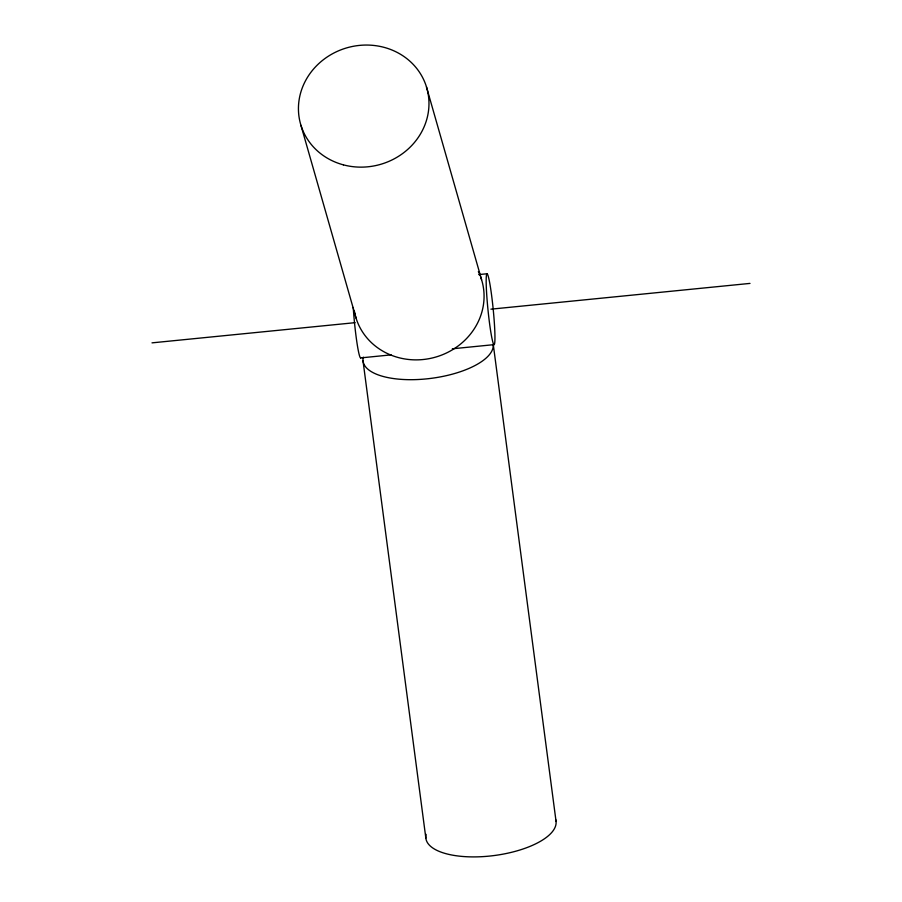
<?xml version="1.0" encoding="UTF-8"?>
<svg xmlns="http://www.w3.org/2000/svg" width="902" height="902" viewBox="0 0 902 902"><rect width="100%" height="100%" fill="white"/><g stroke="black" fill="none" stroke-linecap="round" stroke-linejoin="round"><path stroke-width="1.35" d="M478.725 274.591L487.069 273.757M152.01 342.861L355.072 322.668M490.913 309.172L749.99 283.408M360.597 357.914L391.175 354.869M452.33 348.792L494.037 344.643A35.618 2.627 84.3 0 0 491.116 291.729A35.618 2.627 84.3 0 0 486.505 291.233A35.618 2.627 84.3 0 0 494.037 344.643M426.454 86.874L481.555 279.609M300.952 125.333L356.053 318.068M556.06 821.44L493.236 344.226A65.632 25.966 -7.5 0 1 426.285 378.908A65.632 25.966 -7.5 0 1 363.292 357.147M363.021 360.901L425.845 838.116M360.947 357.587A35.618 2.627 84.3 0 1 357.068 343.482A35.618 2.627 84.3 0 1 353.246 307.481M480.507 276.542A65.632 60.648 -16 0 1 434.505 357.417A65.632 60.648 -16 0 1 354.294 310.705M478.364 271.57A65.632 60.648 -16 0 1 480.123 275.527M555.688 819.625A65.632 25.966 -7.5 0 1 491.443 855.874A65.632 25.966 -7.5 0 1 426.116 834.361M343.391 164.852A65.632 60.648 -16 0 0 427.582 91.057A65.632 60.648 -16 0 0 320.131 62.396A65.632 60.648 -16 0 0 343.391 164.852"/></g></svg>
